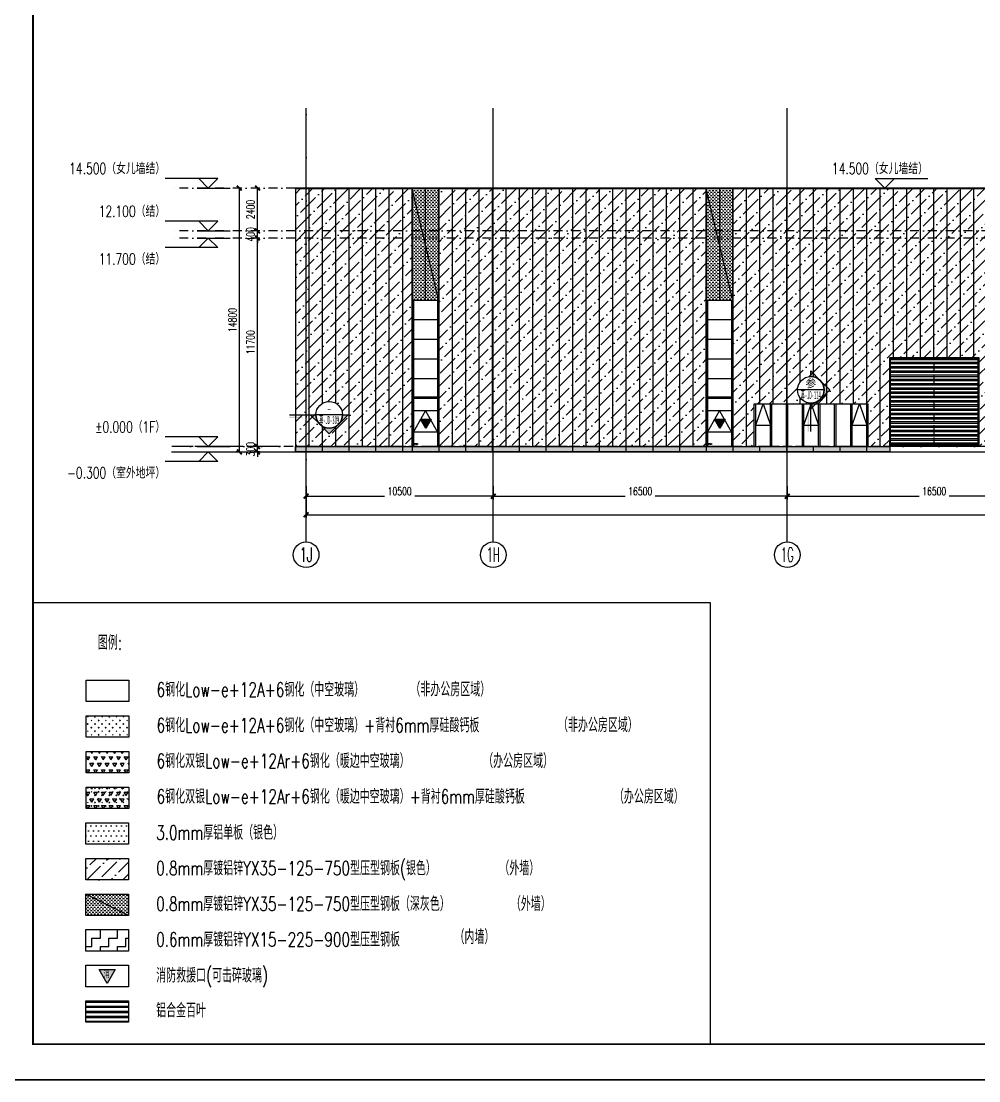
# Model space of a CAD drawing. Extents: x -2072575 to 87763, y 445513 to 805276.
# Drawn here: x -1900987 to -1847248, y 472207 to 531657 of the extents above; entities that cross this region are included whole.
import ezdxf
from ezdxf.enums import TextEntityAlignment as Align

# ---------------------------------------------------------------- set-up
doc = ezdxf.new("R2010")
doc.units = 0
doc.header["$LTSCALE"] = 1000
for name, pattern in [('__DASH', [0.35, 0.25, -0.1]), ('CENTER', [2, 1.25, -0.25, 0.25, -0.25]), ('DASHDOT', [1, 0.5, -0.25, 0, -0.25]), ('DOT', [0.25, 0, -0.25]), ('DOTE', [2.42, 2, -0.2, 0.02, -0.2])]:
    doc.linetypes.add(name, pattern=pattern)
doc.layers.get('Defpoints').update_dxf_attribs({"color": 210})
for name, color, linetype in [('!ZN1-填充-8', 8, 'Continuous'), ('!ZN1-文字-7', 7, 'Continuous'), ('!ZN1-标注-173', 173, 'Continuous'), ('!ZN3-玻璃幕墙-4', 4, 'Continuous'), ('!ZN4-辅助材料-1', 1, 'Continuous'), ('!ZN7-索引-3', 3, 'Continuous'), ('0-cxFrame', 155, 'Continuous'), ('3符号', 3, 'Continuous'), ('3铝板幕墙', 3, 'Continuous'), ('4玻璃幕墙', 4, 'Continuous'), ('A-AXIS-DOTE', 14, 'DOTE'), ('A-AXIS-DP', 126, 'Continuous'), ('A-HATCH-2', 251, 'Continuous'), ('A-LIN-V', 9, 'Continuous'), ('A-SFCE', 30, 'Continuous'), ('A-门窗表显示尺寸', 160, 'Continuous'), ('AS-WALL', 40, 'Continuous'), ('DIM', 173, 'Continuous'), ('DOT', 8, 'DOT'), ('DOTE', 1, 'CENTER'), ('IE-填充-JYZS', 7, 'Continuous'), ('压型钢板', 23, 'Continuous')]:
    doc.layers.add(name, color=color, linetype=linetype)
doc.layers.add('0-cxText', color=131, linetype='Continuous', lineweight=25)
doc.layers.add('A-WALL-HATCH', color=8, linetype='Continuous', lineweight=13)
doc.styles.add('_TCH_AXIS', font='COMPLEX', dxfattribs={"bigfont": 'GBCBIG'})
doc.styles.add('A-STANDARD', font='SIMPLEX', dxfattribs={"bigfont": 'GBCBIG'})
doc.styles.add('cx_tuming', font='simhei.ttf')
doc.styles.add('cx_tuqian1', font='')
doc.styles.add('DHTEXT-1', font='romans.shx', dxfattribs={"width": 0.7, "bigfont": 'chinese.shx'})
doc.styles.add('ZNTextStyle', font='ROMANS.shx', dxfattribs={"width": 0.7, "bigfont": 'CHINESE.shx'})
doc.styles.add('中南符号', font='simhei.ttf')
doc.styles.add('卓越符号', font='ROMANS.shx', dxfattribs={"width": 0.7, "bigfont": 'CHINESE.shx'})
doc.styles.add('样式 1', font='romans.shx', dxfattribs={"width": 0.7, "bigfont": 'chinese.shx'})
doc.styles.add('黑体', font='simhei.ttf', dxfattribs={"height": 12})
doc.styles.get('cx_tuqian1').set_extended_font_data('SimSun')
doc.dimstyles.new('ZN180', dxfattribs={"dimscale": 180, "dimtxt": 2.5, "dimasz": 1.5, "dimexe": 1, "dimexo": 2, "dimgap": 0.9, "dimtad": 1, "dimdec": 0, "dimdsep": 46, "dimtxsty": 'DHTEXT-1', "dimblk": 'ARCHTICK', "dimcen": 2.5, "dimclrd": 173, "dimclre": 173, "dimclrt": 7, "dimazin": 2, "dimtfac": 1, "dimtdec": 0, "dimtix": 1, "dimtmove": 2, "dimatfit": 3, "dimfxl": 0, "dimarcsym": 0})
pattern_1 = [(45, (-9976.13, 4578.2), (252.5697, 926.08891), [1190.625, -238.125, 0, -238.125])]
pattern_2 = [(0, (-9976.13, 4578.19), (95.25, 95.25), [95.25, -95.25])]

# ---------------------------------------------------------------- blocks, each defined once
blk = doc.blocks.new('*U88')
at = {"layer": '!ZN3-玻璃幕墙-4', "color": 7, "ltscale": 10}
blk.add_lwpolyline([(0, 0), (670, 1200), (1340, 0)], dxfattribs=at)
blk = doc.blocks.new('消防救援口标识')
blk.add_wipeout([(0, 0), (-150, 260), (150, 260)]).dxf.layer = '!ZN1-标注-173'
at = {"layer": '!ZN1-填充-8'}
h = blk.add_hatch(color=252, dxfattribs=at)
h.dxf.hatch_style = 1
h.paths.add_polyline_path([(0, 0), (-150, 260), (150, 260)])
at = {"layer": '!ZN1-标注-173'}
blk.add_lwpolyline([(0, 0), (-150, 260), (150, 260)], close=True, dxfattribs=at)
at = {"layer": '!ZN1-文字-7', "ltscale": 1.5, "style": '样式 1', "width": 0.7}
blk.add_text('消', height=120, dxfattribs=at).set_placement((-62, 164), align=Align.MIDDLE_LEFT)
blk = doc.blocks.new('er446')
at = {"layer": '4玻璃幕墙', "ltscale": 1.5}
for p, q in [((-1821070, 519237), (-1822410, 519237)), ((-1821070, 518037), (-1822410, 518037))]:
    blk.add_line(p, q, dxfattribs=at)
at = {"layer": '!ZN3-玻璃幕墙-4', "ltscale": 500}
blk.add_blockref('*U88', (-1822410, 518037), dxfattribs=at)
at = {"layer": 'A-门窗表显示尺寸', "color": 3, "style": 'A-STANDARD', "width": 0.705882}
blk.add_text('C1584', height=59.5, dxfattribs=at).set_placement((-1822380, 517350))
at = {"layer": '!ZN4-辅助材料-1', "xscale": 2, "yscale": 2, "zscale": 2}
blk.add_blockref('消防救援口标识', (-1821724, 518256), dxfattribs=at)
blk = doc.blocks.new('JLM5050')
at = {"layer": 'A-HATCH-2'}
h = blk.add_hatch(dxfattribs=at)
h.set_pattern_fill('ANSI32', color=256, scale=50, angle=45)
h.set_pattern_definition([(180, (0, 0), (-1e-14, -238.125), []), (180, (-79.38, 79.38), (-1e-14, -238.125), [])])
h.paths.add_polyline_path([(-1643430, 522187), (-1638530, 522187), (-1638530, 517287), (-1643430, 517287)])
at = {"layer": 'A-AXIS-DOTE', "linetype": '__DASH', "ltscale": 2}
blk.add_line((-1640980, 517237), (-1640980, 522237), dxfattribs=at)
at = {"layer": 'A-LIN-V'}
blk.add_lwpolyline([(-1643480, 522237), (-1638480, 522237), (-1638480, 517237), (-1643480, 517237)], close=True, dxfattribs=at)
at = {"layer": 'A-门窗表显示尺寸'}
blk.add_lwpolyline([(-1643430, 522187), (-1638530, 522187), (-1638530, 517287), (-1643430, 517287)], close=True, dxfattribs=at)
at = {"layer": 'A-门窗表显示尺寸', "color": 3, "style": 'A-STANDARD', "width": 0.705882}
blk.add_text('JLM5050', height=59.5, dxfattribs=at).set_placement((-1643230, 517317))
blk = doc.blocks.new('_ArchTick')
at = {"color": 0, "linetype": 'ByBlock', "const_width": 0.4}
blk.add_lwpolyline([(-0.5, -0.5), (0.5, 0.5)], dxfattribs=at)
blk = doc.blocks.new('*D912')
at = {"layer": 'Defpoints', "color": 0, "ltscale": 1800, "transparency": 16777216}
for p in [(-3746, 14500), (-3435, 14500), (-3435, -300)]:
    blk.add_point(p, dxfattribs=at)
at = {"layer": 'DIM', "color": 173, "linetype": 'ByBlock', "lineweight": -2, "ltscale": 1800, "transparency": 16777216}
for p, q in [((-3795, 14500), (-3926, 14500)), ((-3746, -300), (-3746, 14500)), ((-3795, -300), (-3926, -300))]:
    blk.add_line(p, q, dxfattribs=at)
at = {"layer": 'DIM', "color": 173, "lineweight": -2, "ltscale": 1800, "transparency": 16777216, "xscale": 270, "yscale": 270, "zscale": 270}
for p, rotation in [((-3746, 14500), 90), ((-3746, -300), 270)]:
    blk.add_blockref('_ArchTick', p, dxfattribs=dict(at, rotation=rotation))
at = {"layer": 'DIM', "color": 7, "ltscale": 1800, "transparency": 16777216, "insert": (-4133, 7100), "char_height": 450, "attachment_point": 5, "rotation": 90, "style": 'DHTEXT-1'}
blk.add_mtext('14800', dxfattribs=at)
blk = doc.blocks.new('*D913')
at = {"layer": 'Defpoints', "color": 0, "ltscale": 1800, "transparency": 16777216}
for p in [(-2729, 0), (-2235, 0), (-2235, -300)]:
    blk.add_point(p, dxfattribs=at)
at = {"layer": 'DIM', "color": 173, "linetype": 'ByBlock', "lineweight": -2, "ltscale": 1800, "transparency": 16777216}
for p, q in [((-2595, 0), (-2909, 0)), ((-2729, 0), (-2729, 270)), ((-2729, -300), (-2729, 0)), ((-2595, -300), (-2909, -300)), ((-2729, -300), (-2729, -570))]:
    blk.add_line(p, q, dxfattribs=at)
at = {"layer": 'DIM', "color": 173, "lineweight": -2, "ltscale": 1800, "transparency": 16777216, "xscale": 270, "yscale": 270, "zscale": 270}
for p, rotation in [((-2729, 0), 270), ((-2729, -300), 90)]:
    blk.add_blockref('_ArchTick', p, dxfattribs=dict(at, rotation=rotation))
at = {"layer": 'DIM', "color": 7, "ltscale": 1800, "transparency": 16777216, "insert": (-3116, -150), "char_height": 450, "attachment_point": 5, "rotation": 90, "style": 'DHTEXT-1'}
blk.add_mtext('300', dxfattribs=at)
blk = doc.blocks.new('*D914')
at = {"layer": 'Defpoints', "color": 0, "ltscale": 1800, "transparency": 16777216}
for p in [(-2729, 11700), (-2235, 11700), (-2235, 0)]:
    blk.add_point(p, dxfattribs=at)
at = {"layer": 'DIM', "color": 173, "linetype": 'ByBlock', "lineweight": -2, "ltscale": 1800, "transparency": 16777216}
for p, q in [((-2595, 11700), (-2909, 11700)), ((-2729, 0), (-2729, 11700)), ((-2595, 0), (-2909, 0))]:
    blk.add_line(p, q, dxfattribs=at)
at = {"layer": 'DIM', "color": 173, "lineweight": -2, "ltscale": 1800, "transparency": 16777216, "xscale": 270, "yscale": 270, "zscale": 270}
for p, rotation in [((-2729, 11700), 90), ((-2729, 0), 270)]:
    blk.add_blockref('_ArchTick', p, dxfattribs=dict(at, rotation=rotation))
at = {"layer": 'DIM', "color": 7, "ltscale": 1800, "transparency": 16777216, "insert": (-3116, 5850), "char_height": 450, "attachment_point": 5, "rotation": 90, "style": 'DHTEXT-1'}
blk.add_mtext('11700', dxfattribs=at)
blk = doc.blocks.new('*D915')
at = {"layer": 'Defpoints', "color": 0, "ltscale": 1800, "transparency": 16777216}
for p in [(-2729, 12100), (-2235, 12100), (-2235, 11700)]:
    blk.add_point(p, dxfattribs=at)
at = {"layer": 'DIM', "color": 173, "linetype": 'ByBlock', "lineweight": -2, "ltscale": 1800, "transparency": 16777216}
for p, q in [((-2595, 12100), (-2909, 12100)), ((-2729, 12100), (-2729, 12370)), ((-2729, 11700), (-2729, 12100)), ((-2595, 11700), (-2909, 11700)), ((-2729, 11700), (-2729, 11430))]:
    blk.add_line(p, q, dxfattribs=at)
at = {"layer": 'DIM', "color": 173, "lineweight": -2, "ltscale": 1800, "transparency": 16777216, "xscale": 270, "yscale": 270, "zscale": 270}
for p, rotation in [((-2729, 12100), 270), ((-2729, 11700), 90)]:
    blk.add_blockref('_ArchTick', p, dxfattribs=dict(at, rotation=rotation))
at = {"layer": 'DIM', "color": 7, "ltscale": 1800, "transparency": 16777216, "insert": (-3116, 11900), "char_height": 450, "attachment_point": 5, "rotation": 90, "style": 'DHTEXT-1'}
blk.add_mtext('400', dxfattribs=at)
blk = doc.blocks.new('*D916')
at = {"layer": 'Defpoints', "color": 0, "ltscale": 1800, "transparency": 16777216}
for p in [(-2729, 14500), (-2235, 14500), (-2235, 12100)]:
    blk.add_point(p, dxfattribs=at)
at = {"layer": 'DIM', "color": 173, "linetype": 'ByBlock', "lineweight": -2, "ltscale": 1800, "transparency": 16777216}
for p, q in [((-2595, 14500), (-2909, 14500)), ((-2729, 12100), (-2729, 14500)), ((-2595, 12100), (-2909, 12100))]:
    blk.add_line(p, q, dxfattribs=at)
at = {"layer": 'DIM', "color": 173, "lineweight": -2, "ltscale": 1800, "transparency": 16777216, "xscale": 270, "yscale": 270, "zscale": 270}
for p, rotation in [((-2729, 14500), 90), ((-2729, 12100), 270)]:
    blk.add_blockref('_ArchTick', p, dxfattribs=dict(at, rotation=rotation))
at = {"layer": 'DIM', "color": 7, "ltscale": 1800, "transparency": 16777216, "insert": (-3116, 13300), "char_height": 450, "attachment_point": 5, "rotation": 90, "style": 'DHTEXT-1'}
blk.add_mtext('2400', dxfattribs=at)
blk = doc.blocks.new('*D917')
at = {"layer": 'Defpoints', "color": 0, "ltscale": 1800, "transparency": 16777216}
for p in [(0, -1855), (125100, -1855), (125100, -3824)]:
    blk.add_point(p, dxfattribs=at)
at = {"layer": 'DIM', "color": 173, "linetype": 'ByBlock', "lineweight": -2, "ltscale": 1800, "transparency": 16777216}
for p, q in [((0, -2215), (0, -4004)), ((125100, -2215), (125100, -4004)), ((0, -3824), (61655, -3824)), ((125100, -3824), (63644, -3824))]:
    blk.add_line(p, q, dxfattribs=at)
at = {"layer": 'DIM', "color": 173, "lineweight": -2, "ltscale": 1800, "transparency": 16777216, "xscale": 270, "yscale": 270, "zscale": 270, "rotation": 180}
blk.add_blockref('_ArchTick', (0, -3824), dxfattribs=at)
at = {"layer": 'DIM', "color": 173, "lineweight": -2, "ltscale": 1800, "transparency": 16777216, "xscale": 270, "yscale": 270, "zscale": 270}
blk.add_blockref('_ArchTick', (125100, -3824), dxfattribs=at)
at = {"layer": 'DIM', "color": 7, "ltscale": 1800, "transparency": 16777216, "insert": (62650, -3549), "char_height": 450, "attachment_point": 5, "style": 'DHTEXT-1'}
blk.add_mtext('125100', dxfattribs=at)
blk = doc.blocks.new('*D918')
at = {"layer": 'Defpoints', "color": 0, "ltscale": 1800, "transparency": 16777216}
for p in [(0, -1855), (10500, -1855), (10500, -2784)]:
    blk.add_point(p, dxfattribs=at)
at = {"layer": 'DIM', "color": 173, "linetype": 'ByBlock', "lineweight": -2, "ltscale": 1800, "transparency": 16777216}
for p, q in [((0, -2215), (0, -2964)), ((10500, -2215), (10500, -2964)), ((0, -2784), (4406, -2784)), ((10500, -2784), (6095, -2784))]:
    blk.add_line(p, q, dxfattribs=at)
at = {"layer": 'DIM', "color": 173, "lineweight": -2, "ltscale": 1800, "transparency": 16777216, "xscale": 270, "yscale": 270, "zscale": 270, "rotation": 180}
blk.add_blockref('_ArchTick', (0, -2784), dxfattribs=at)
at = {"layer": 'DIM', "color": 173, "lineweight": -2, "ltscale": 1800, "transparency": 16777216, "xscale": 270, "yscale": 270, "zscale": 270}
blk.add_blockref('_ArchTick', (10500, -2784), dxfattribs=at)
at = {"layer": 'DIM', "color": 7, "ltscale": 1800, "transparency": 16777216, "insert": (5250, -2509), "char_height": 450, "attachment_point": 5, "style": 'DHTEXT-1'}
blk.add_mtext('10500', dxfattribs=at)
blk = doc.blocks.new('*D903')
at = {"layer": 'Defpoints', "color": 0, "ltscale": 1800, "transparency": 16777216}
for p in [(10500, -1855), (27000, -1855), (27000, -2784)]:
    blk.add_point(p, dxfattribs=at)
at = {"layer": 'DIM', "color": 173, "linetype": 'ByBlock', "lineweight": -2, "ltscale": 1800, "transparency": 16777216}
for p, q in [((10500, -2215), (10500, -2964)), ((27000, -2215), (27000, -2964)), ((10500, -2784), (17906, -2784)), ((27000, -2784), (19595, -2784))]:
    blk.add_line(p, q, dxfattribs=at)
at = {"layer": 'DIM', "color": 173, "lineweight": -2, "ltscale": 1800, "transparency": 16777216, "xscale": 270, "yscale": 270, "zscale": 270, "rotation": 180}
blk.add_blockref('_ArchTick', (10500, -2784), dxfattribs=at)
at = {"layer": 'DIM', "color": 173, "lineweight": -2, "ltscale": 1800, "transparency": 16777216, "xscale": 270, "yscale": 270, "zscale": 270}
blk.add_blockref('_ArchTick', (27000, -2784), dxfattribs=at)
at = {"layer": 'DIM', "color": 7, "ltscale": 1800, "transparency": 16777216, "insert": (18750, -2509), "char_height": 450, "attachment_point": 5, "style": 'DHTEXT-1'}
blk.add_mtext('16500', dxfattribs=at)
blk = doc.blocks.new('*D904')
at = {"layer": 'Defpoints', "color": 0, "ltscale": 1800, "transparency": 16777216}
for p in [(27000, -1855), (43500, -1855), (43500, -2784)]:
    blk.add_point(p, dxfattribs=at)
at = {"layer": 'DIM', "color": 173, "linetype": 'ByBlock', "lineweight": -2, "ltscale": 1800, "transparency": 16777216}
for p, q in [((27000, -2215), (27000, -2964)), ((43500, -2215), (43500, -2964)), ((27000, -2784), (34406, -2784)), ((43500, -2784), (36095, -2784))]:
    blk.add_line(p, q, dxfattribs=at)
at = {"layer": 'DIM', "color": 173, "lineweight": -2, "ltscale": 1800, "transparency": 16777216, "xscale": 270, "yscale": 270, "zscale": 270, "rotation": 180}
blk.add_blockref('_ArchTick', (27000, -2784), dxfattribs=at)
at = {"layer": 'DIM', "color": 173, "lineweight": -2, "ltscale": 1800, "transparency": 16777216, "xscale": 270, "yscale": 270, "zscale": 270}
blk.add_blockref('_ArchTick', (43500, -2784), dxfattribs=at)
at = {"layer": 'DIM', "color": 7, "ltscale": 1800, "transparency": 16777216, "insert": (35250, -2509), "char_height": 450, "attachment_point": 5, "style": 'DHTEXT-1'}
blk.add_mtext('16500', dxfattribs=at)
blk = doc.blocks.new('卓越-轴号')
blk.add_circle((0, 0), 4)
at = {"color": 0, "style": '_TCH_AXIS', "width": 1.041667, "flags": 8}
blk.add_attdef('A', text='', height=4.48, dxfattribs=at).set_placement((-2, -2.24), (2, -2.24), align=Align.FIT)
blk = doc.blocks.new('*U137')
at = {"ltscale": 10}
blk.add_line((3.48, 0), (-6.85, 0), dxfattribs=at)
blk.add_lwpolyline([(3, 3), (0, 0), (-3, 3), (13.45, 3)])
at = {"color": 0, "style": '卓越符号', "width": 0.7, "flags": 8}
blk.add_attdef('±0.000', text='', height=3.5, dxfattribs=at).set_placement((13.45, 4.35), align=Align.RIGHT)
blk = doc.blocks.new('*U138')
at = {"ltscale": 10}
blk.add_line((3.48, 0), (-6.85, 0), dxfattribs=at)
blk.add_lwpolyline([(3, -3), (0, 0), (-3, -3), (13.45, -3)])
at = {"color": 0, "style": '卓越符号', "width": 0.7, "flags": 8}
blk.add_attdef('±0.000', text='', height=3.5, dxfattribs=at).set_placement((13.45, -7.85), align=Align.RIGHT)
blk = doc.blocks.new('*U96')
at = {"layer": '!ZN3-玻璃幕墙-4', "color": 7, "ltscale": 10}
blk.add_lwpolyline([(0, 0), (415, 1200), (830, 0)], dxfattribs=at)
blk = doc.blocks.new('*U97')
at = {"layer": '!ZN3-玻璃幕墙-4', "color": 7, "ltscale": 10}
blk.add_lwpolyline([(0, 0), (410, 1200), (820, 0)], dxfattribs=at)
blk = doc.blocks.new('*U98')
at = {"layer": '!ZN3-玻璃幕墙-4', "color": 7, "ltscale": 10}
blk.add_lwpolyline([(0, 0), (415, 1200), (830, 0)], dxfattribs=at)
blk = doc.blocks.new('20250827144832')
at = {"layer": '!ZN1-填充-8', "ltscale": 0.5}
h = blk.add_hatch(dxfattribs=at)
h.set_pattern_fill('石膏板', color=8, scale=80)
h.set_pattern_definition([(45, (2155735.37, -475199.8), (-200.000005, 200.000005), [64, -218.84272]), (135, (2156180.63, -475199.8), (-200.000005, -200.000005), [64, -218.84272])])
h.paths.add_polyline_path([(2969, 14430), (5369, 14430), (5369, 13230), (2969, 13230)])
at = {"layer": '!ZN1-填充-8'}
h = blk.add_hatch(dxfattribs=at)
h.set_pattern_fill('TRIANG', color=256, scale=150)
h.set_pattern_definition([(60, (-176092.73, -89236.06), (-214.3124, 371.2001), [214.3125, -214.3125]), (120, (-176092.73, -89236.06), (-428.6249, 4e-05), [214.3125, -214.3125]), (0, (-176199.9, -89050.46), (214.3125, 371.20005), [214.3125, -214.3125])])
h.paths.add_polyline_path([(2969, 12430), (5369, 12430), (5369, 11230), (2969, 11230)])
h = blk.add_hatch(dxfattribs=at)
h.set_pattern_fill('TRIANG', color=256, scale=150)
h.set_pattern_definition([(60, (-176092.73, -91235.8), (-214.3124, 371.2001), [214.3125, -214.3125]), (120, (-176092.73, -91235.8), (-428.6249, 4e-05), [214.3125, -214.3125]), (0, (-176199.9, -91050.2), (214.3125, 371.20005), [214.3125, -214.3125])])
h.paths.add_polyline_path([(2969, 10431), (5369, 10431), (5369, 9231), (2969, 9231)])
at = {"layer": '!ZN1-填充-8', "ltscale": 0.5}
h = blk.add_hatch(dxfattribs=at)
h.set_pattern_fill('石膏板', color=8, scale=80)
h.set_pattern_definition([(45, (2155735.37, -479199.3), (-200.000005, 200.000005), [64, -218.84272]), (135, (2156180.63, -479199.3), (-200.000005, -200.000005), [64, -218.84272])])
h.paths.add_polyline_path([(2969, 10431), (5369, 10431), (5369, 9231), (2969, 9231)])
at = {"layer": '!ZN1-填充-8'}
h = blk.add_hatch(dxfattribs=at)
h.set_pattern_fill('DOTS', color=141, scale=4571.428569, style=0)
h.set_pattern_definition([(0, (-678643.22, -125199.34), (142.85714, 285.71429), [0, -285.71429])])
h.paths.add_polyline_path([(2944, 8431), (5344, 8431), (5344, 7231), (2944, 7231)])
h = blk.add_hatch(dxfattribs=at)
h.set_pattern_fill('ANSI36', color=256, scale=300, style=0)
h.set_pattern_definition([(45, (-176117.03, -79237.33), (252.5697, 926.0889), [1190.625, -238.125, 0, -238.125])])
h.paths.add_polyline_path([(2944, 6431), (5344, 6431), (5344, 5231), (2944, 5231)])
h = blk.add_hatch(dxfattribs=at)
h.set_pattern_fill('ZIGZAG', color=256, scale=300, style=0)
h.set_pattern_definition([(0, (-173470.1, -101288.86), (476.25, 476.25), [476.25, -476.25]), (90, (-172993.84, -101288.86), (-476.25, 476.25), [476.25, -476.25])])
h.paths.add_polyline_path([(2944, 2431), (5344, 2431), (5344, 1231), (2944, 1231)])
at = {"layer": '!ZN1-填充-8', "ltscale": 3000}
h = blk.add_hatch(dxfattribs=at)
h.set_pattern_fill('PLAST', color=141, scale=90)
h.set_pattern_definition([(0, (-197730.4, -1729.2), (0, 285.75), []), (0, (-197730.4, -1693.48), (0, 285.75), []), (0, (-197730.4, -1657.76), (0, 285.75), [])])
h.paths.add_polyline_path([(2944, -1568), (5344, -1568), (5344, -2768), (2944, -2768)])
at = {"layer": 'IE-填充-JYZS', "ltscale": 10}
h = blk.add_hatch(dxfattribs=at)
h.set_pattern_fill('DASH', color=253, scale=100)
h.set_pattern_definition([(0, (2944.36, 3231.23), (95.25, 95.25), [95.25, -95.25])])
h.paths.add_polyline_path([(2944, 4431), (5344, 4431), (5344, 3231), (2944, 3231)])
at = {"ltscale": 1000}
blk.add_lwpolyline([(0, 20777), (37993, 20777), (37980, -3999), (-12, -3999)], close=True, dxfattribs=at)
at = {"ltscale": 1.5}
for points in [[(2969, 16430), (5369, 16430), (5369, 15230), (2969, 15230)], [(2969, 14430), (5369, 14430), (5369, 13230), (2969, 13230)], [(2969, 12430), (5369, 12430), (5369, 11230), (2969, 11230)], [(2969, 10431), (5369, 10431), (5369, 9231), (2969, 9231)], [(2944, 8431), (5344, 8431), (5344, 7231), (2944, 7231)], [(2944, 6431), (5344, 6431), (5344, 5231), (2944, 5231)], [(2944, 4431), (5344, 4431), (5344, 3231), (2944, 3231)], [(2944, 2431), (5344, 2431), (5344, 1231), (2944, 1231)], [(2944, 431), (5344, 431), (5344, -769), (2944, -769)], [(2944, -1568), (5344, -1568), (5344, -2768), (2944, -2768)]]:
    blk.add_lwpolyline(points, close=True, dxfattribs=at)
at = {"layer": 'A-SFCE'}
blk.add_line((5344, 3231), (2944, 4431), dxfattribs=at)
at = {"layer": '!ZN1-文字-7', "ltscale": 1.5, "style": '样式 1', "width": 0.7}
blk.add_text('图例:', height=800, dxfattribs=at).set_placement((4991, 17898), align=Align.BOTTOM_RIGHT)
at = {"layer": '!ZN1-文字-7', "ltscale": 1.5, "style": 'ZNTextStyle', "width": 0.7}
for s, p in [('6钢化Low-e+12A+6钢化（中空玻璃）', (6924, 15899)), ('6钢化Low-e+12A+6钢化（中空玻璃）+背衬6mm厚硅酸钙板', (6924, 13900)), ('6钢化双银Low-e+12Ar+6钢化（暖边中空玻璃）', (6924, 11900)), ('6钢化双银Low-e+12Ar+6钢化（暖边中空玻璃）+背衬6mm厚硅酸钙板', (6924, 9900)), ('3.0mm厚铝单板（银色）', (6900, 7879)), ('0.8mm厚镀铝锌YX35-125-750型压型钢板(银色） ', (6900, 5879)), ('0.8mm厚镀铝锌YX35-125-750型压型钢板（深灰色） ', (6900, 3879)), ('0.6mm厚镀铝锌YX15-225-900型压型钢板', (6900, 1879)), ('消防救援口(可击碎玻璃)', (6900, -135)), ('铝合金百叶', (6900, -2099))]:
    blk.add_text(s, height=800, dxfattribs=at).set_placement(p, align=Align.MIDDLE_LEFT)
at = {"layer": '!ZN1-文字-7', "color": 1, "ltscale": 1.5, "style": 'ZNTextStyle', "width": 0.7}
for s, p in [('（非办公房区域）', (21167, 15915)), ('（非办公房区域）', (29450, 13915)), ('（办公房区域）', (25252, 11900)), ('（办公房区域）', (32588, 9900)), ('（外墙）', (26159, 5879)), ('（外墙）', (26804, 3879)), ('（内墙）', (23642, 2019))]:
    blk.add_text(s, height=800, dxfattribs=at).set_placement(p, align=Align.MIDDLE_LEFT)
at = {"layer": '!ZN4-辅助材料-1', "xscale": 3, "yscale": 3, "zscale": 3}
blk.add_blockref('消防救援口标识', (4144, -588), dxfattribs=at)
blk = doc.blocks.new('TK22.A1 L(Dragon)')
at = {"layer": '0-cxFrame', "color": 7, "const_width": 0.5}
blk.add_lwpolyline([(0, 0), (-841, 0), (-841, 594), (0, 594)], close=True, dxfattribs=at)
at = {"layer": '0-cxFrame', "const_width": 0.5}
blk.add_lwpolyline([(-80, 10), (-821, 10), (-821, 584), (-80, 584)], close=True, dxfattribs=at)
at = {"style": '黑体', "flags": 4}
blk.add_attdef('图幅', text='', height=3.3, dxfattribs=at).set_placement((-40, 3), align=Align.RIGHT)
at = {"layer": '0-cxText', "flags": 4}
for tag, height, style, p in [('建设单位', 3.5, 'cx_tuming', (-45, 240)), ('项目名称', 3.5, 'cx_tuming', (-45, 210)), ('子项名称', 3.5, 'cx_tuming', (-45, 180)), ('工程编号', 3.3, 'cx_tuqian1', (-35, 165)), ('图名1', 3.5, 'cx_tuming', (-45, 87)), ('图名2', 3.5, 'cx_tuming', (-45, 79)), ('图名3', 3.5, 'cx_tuming', (-45, 71)), ('出图日期', 3.3, 'cx_tuqian1', (-39, 60)), ('专业', 3.3, 'cx_tuqian1', (-55, 52)), ('图号', 3.3, 'cx_tuqian1', (-55, 44)), ('版次', 3.3, 'cx_tuqian1', (-20, 44))]:
    blk.add_attdef(tag, text='', height=height, dxfattribs=dict(at, style=style)).set_placement(p, align=Align.MIDDLE)
at = {"layer": 'Defpoints', "color": 6, "flags": 4}
for tag, height, style, p in [('tufu', 3.3, '黑体', (-12, 12)), ('dwfname', 4, 'cx_tuqian1', (-80, 3))]:
    blk.add_attdef(tag, text='', height=height, dxfattribs=dict(at, style=style)).set_placement(p, align=Align.RIGHT)
blk = doc.blocks.new('*U153')
blk.add_trace([(0, 1.25), (0, 0.75), (7.38, 1.25), (7.38, 0.75)])
blk = doc.blocks.new('*U152')
at = {"linetype": 'Continuous'}
blk.add_wipeout([(0.09, -5), (0.46, -4.98), (0.83, -4.94), (1.19, -4.86), (1.55, -4.76), (1.89, -4.63), (2.23, -4.48), (2.55, -4.3), (2.87, -4.1), (3.16, -3.88), (3.44, -3.64), (3.7, -3.37), (3.94, -3.09), (4.15, -2.79), (4.35, -2.48), (4.52, -2.15), (4.67, -1.81), (4.79, -1.46), (4.88, -1.1), (4.95, -0.74), (4.99, -0.37), (5, 0), (4.99, 0.37), (4.95, 0.74), (4.88, 1.1), (4.79, 1.46), (4.67, 1.81), (4.52, 2.15), (4.35, 2.48), (4.15, 2.79), (3.94, 3.09), (3.7, 3.37), (3.44, 3.64), (3.16, 3.88), (2.87, 4.1), (2.55, 4.3), (2.23, 4.48), (1.89, 4.63), (1.55, 4.76), (1.19, 4.86), (0.83, 4.94), (0.46, 4.98), (0.09, 5), (-0.28, 5), (-0.65, 4.96), (-1.01, 4.9), (-1.37, 4.81), (-1.72, 4.7), (-2.07, 4.56), (-2.4, 4.42), (-2.72, 4.21), (-3.02, 3.99), (-3.31, 3.76), (-3.57, 3.51), (-3.82, 3.23), (-4.05, 2.94), (-4.26, 2.64), (-4.44, 2.31), (-4.6, 1.98), (-4.73, 1.63), (-4.84, 1.28), (-4.92, 0.92), (-4.98, 0.55), (-5, 0.18), (-5, -0.18), (-4.98, -0.55), (-4.92, -0.92), (-4.84, -1.28), (-4.73, -1.63), (-4.6, -1.98), (-4.44, -2.31), (-4.26, -2.64), (-4.05, -2.94), (-3.82, -3.23), (-3.57, -3.51), (-3.31, -3.76), (-3.02, -3.99), (-2.72, -4.21), (-2.4, -4.4), (-2.07, -4.56), (-1.72, -4.7), (-1.37, -4.81), (-1.01, -4.9), (-0.65, -4.96), (-0.28, -5)], dxfattribs=at)
h = blk.add_hatch(color=256)
h.paths.add_polyline_path([(-3.54, -3.54), (-7.07, 0), (-5, 0, 0.198912)])
h.paths.add_polyline_path([(3.54, -3.54), (0, -7.07), (-3.54, -3.54, 0.414214)])
h.paths.add_polyline_path([(5, 0), (7.07, 0), (3.54, -3.54, 0.198912)])
for points in [[(-7.07, 0), (-5, 0, 0.198912), (-3.54, -3.54), (-7.07, 0)], [(5, 0), (7.07, 0), (3.54, -3.54, 0.198912), (5, 0)], [(-3.54, -3.54, 0.414214), (3.54, -3.54), (0, -7.07), (-3.54, -3.54, 0.414214)]]:
    blk.add_lwpolyline(points, format="xyb", close=True)
at = {"ltscale": 10}
blk.add_circle((0, 0), 5, dxfattribs=at)
blk = doc.blocks.new('Zsymbol-CutIndexes_3')
at = {"linetype": 'Continuous'}
blk.add_line((5.01, 0), (-5.01, 0), dxfattribs=at)
at = {"color": 0, "style": '中南符号'}
blk.add_attdef('视图', text='', height=3, dxfattribs=at).set_placement((0, 0), align=Align.BOTTOM_CENTER)
at = {"color": 0, "style": '中南符号', "width": 0.692568}
blk.add_attdef('图号', text='', height=3, dxfattribs=at).set_placement((-3.74, -3.44), (3.73, -3.44), align=Align.FIT)
blk = doc.blocks.new('*U151')
blk.add_trace([(0, -1.25), (0, -0.75), (5, -1.25), (5, -0.75)])
blk = doc.blocks.new('20250924150415')
at = {"ltscale": 10}
blk.add_wipeout([(0, 0), (0, 120), (1500, 120), (1500, 0)], dxfattribs=at).dxf.layer = '3铝板幕墙'
at = {"layer": '!ZN1-填充-8'}
h = blk.add_hatch(dxfattribs=at)
h.set_pattern_fill('DOTS', color=141, scale=20, style=0)
h.set_pattern_definition([(0, (1780047.875, -510492.864), (15.875, 31.75), [0, -31.75])])
h.paths.add_polyline_path([(0, 120), (1500, 120), (1500, 0), (0, 0)])
blk = doc.blocks.new('20250821111708')
at = {"layer": 'A-AXIS-DOTE'}
blk.add_line((0, -5350), (0, 18985.3), dxfattribs=at)
at = {"layer": 'DOT', "linetype": 'DASHDOT'}
for p, q in [((111400.4, 14500), (-7557.7, 14500)), ((111400.4, 12100), (-7557.7, 12100)), ((111400.4, 11700), (-7557.7, 11700)), ((132268.5, 0), (-7557.7, 0))]:
    blk.add_line(p, q, dxfattribs=at)
at = {"layer": 'DOTE', "ltscale": 180}
for p, q in [((0, -5350), (0, 18985.3)), ((10500, -5350), (10500, 18985.3)), ((27000, -5350), (27000, 18985.3))]:
    blk.add_line(p, q, dxfattribs=at)
at = {"layer": '3符号', "color": 7}
ref = blk.add_blockref('*U137', (-5487.4, 14500), dxfattribs=dict(at, xscale=-180, yscale=180, zscale=180))
ref.add_attrib('±0.000', '14.500（女儿墙结）', dxfattribs={"layer": '0', "color": 0, "height": 630, "style": '卓越符号', "width": 0.7}).set_placement((-7908.4, 15283), align=Align.RIGHT)
ref = blk.add_blockref('*U137', (32474.1, 14500), dxfattribs=dict(at, xscale=180, yscale=180, zscale=180, rotation=359.9999999999989))
ref.add_attrib('±0.000', '14.500（女儿墙结）', dxfattribs={"layer": '0', "color": 0, "height": 630, "rotation": 360, "style": '卓越符号', "width": 0.7}).set_placement((34895.1, 15283), align=Align.RIGHT)
ref = blk.add_blockref('*U137', (-5487.4, 12100), dxfattribs=dict(at, xscale=-180, yscale=180, zscale=180))
ref.add_attrib('±0.000', '12.100（结）', dxfattribs={"layer": '0', "color": 0, "height": 630, "style": '卓越符号', "width": 0.7}).set_placement((-7908.4, 12883), align=Align.RIGHT)
ref = blk.add_blockref('*U138', (-5487.4, 11700), dxfattribs=dict(at, xscale=-180, yscale=180, zscale=180))
ref.add_attrib('±0.000', '11.700（结）', dxfattribs={"layer": '0', "color": 0, "height": 630, "style": '卓越符号', "width": 0.7}).set_placement((-7908.4, 10207.4), align=Align.RIGHT)
ref = blk.add_blockref('*U137', (-5487.4, 0), dxfattribs=dict(at, xscale=-180, yscale=180, zscale=180))
ref.add_attrib('±0.000', '±0.000（1F）', dxfattribs={"layer": '0', "color": 0, "height": 630, "style": '卓越符号', "width": 0.7}).set_placement((-7908.4, 783), align=Align.RIGHT)
ref = blk.add_blockref('*U138', (-5487.4, -300), dxfattribs=dict(at, xscale=-180, yscale=180, zscale=180))
ref.add_attrib('±0.000', '-0.300（室外地坪）', dxfattribs={"layer": '0', "color": 0, "height": 630, "style": '卓越符号', "width": 0.7}).set_placement((-7908.4, -1792.6), align=Align.RIGHT)
ref = blk.add_blockref('卓越-轴号', (1.1, -6070), dxfattribs=dict(at, xscale=180, yscale=180, zscale=180))
ref.add_attrib('A', '1J', dxfattribs={"layer": '0', "color": 0, "height": 806.4, "style": '_TCH_AXIS', "width": 0.721154}).set_placement((-358.9, -6473.2), (361.1, -6473.2), align=Align.FIT)
ref = blk.add_blockref('卓越-轴号', (10501.1, -6070), dxfattribs=dict(at, xscale=180, yscale=180, zscale=180))
ref.add_attrib('A', '1H', dxfattribs={"layer": '0', "color": 0, "height": 806.4, "style": '_TCH_AXIS', "width": 0.535714}).set_placement((10141.1, -6473.2), (10861.1, -6473.2), align=Align.FIT)
ref = blk.add_blockref('卓越-轴号', (27001.1, -6070), dxfattribs=dict(at, xscale=180, yscale=180, zscale=180))
ref.add_attrib('A', '1G', dxfattribs={"layer": '0', "color": 0, "height": 806.4, "style": '_TCH_AXIS', "width": 0.568182}).set_placement((26641.1, -6473.2), (27361.1, -6473.2), align=Align.FIT)
at = {"layer": 'DIM', "ltscale": 1800}
for p1, p2, distance, picture, middle in [((-3434.7, -300), (-3434.7, 14500), 311.3, '*D912', (-4133, 7100)), ((-2234.7, 12100), (-2234.7, 14500), 494.3, '*D916', (-3116, 13300)), ((-2234.7, 11700), (-2234.7, 12100), 494.3, '*D915', (-3116, 11900)), ((-2234.7, 0), (-2234.7, 11700), 494.3, '*D914', (-3116, 5850)), ((-2234.7, -300), (-2234.7, 0), 494.3, '*D913', (-3116, -150))]:
    dim = blk.add_aligned_dim(p1=p1, p2=p2, distance=distance, dimstyle='ZN180', dxfattribs=at)
    dim.commit()
    dim.dimension.update_dxf_attribs({"geometry": picture, "text_midpoint": middle})
for base, p1, p2, picture, middle in [((125100, -3824.1), (0, -1854.7), (125100, -1854.7), '*D917', (62650, -3549.1)), ((10500, -2784.1), (0, -1854.7), (10500, -1854.7), '*D918', (5250, -2509.1)), ((27000, -2784.1), (10500, -1854.7), (27000, -1854.7), '*D903', (18750, -2509.1)), ((43500, -2784.1), (27000, -1854.7), (43500, -1854.7), '*D904', (35250, -2509.1))]:
    dim = blk.add_linear_dim(base=base, p1=p1, p2=p2, angle=0, dimstyle='ZN180', dxfattribs=at)
    dim.commit()
    dim.dimension.update_dxf_attribs({"geometry": picture, "text_midpoint": middle, "dimtype": 129})

msp = doc.modelspace()

# ---------------------------------------------------------------- hatches: boundary and pattern name
at = {"layer": '!ZN1-填充-8'}
h = msp.add_hatch(dxfattribs=at)
h.set_pattern_fill('ANSI36', color=256, scale=300, style=0)
h.set_pattern_definition(pattern_1)
h.paths.add_polyline_path([(-1885597.9, 507792.9), (-1879797.9, 507792.9), (-1877547.9, 507792.9), (-1877547.9, 507792.9), (-1879047.9, 507792.9), (-1879047.9, 522242.9), (-1885597.9, 522242.9)])
h = msp.add_hatch(dxfattribs=at)
h.set_pattern_fill('ANSI36', color=256, scale=300, style=0)
h.set_pattern_definition(pattern_1)
h.paths.add_polyline_path([(-1877547.9, 507792.9), (-1861047.9, 507792.9), (-1862547.9, 507792.9), (-1862547.9, 522242.9), (-1877547.9, 522242.9)])
h = msp.add_hatch(dxfattribs=at)
h.set_pattern_fill('DOTS', color=141, scale=100, style=0)
h.paths.add_polyline_path([(-1885597.9, 507792.9), (-1852247.9, 507792.9), (-1852247.9, 507492.9), (-1885597.9, 507492.9)])
at = {"layer": 'IE-填充-JYZS', "ltscale": 10}
h = msp.add_hatch(dxfattribs=at)
h.set_pattern_fill('DOTS', color=141, scale=10)
h.set_pattern_definition([(0, (-1885597.875, 522242.864), (7.9375, 15.875), [0, -15.875])])
h.paths.add_polyline_path([(-1885597.9, 522292.9), (-1773847.9, 522292.9), (-1773847.9, 522242.9), (-1885597.9, 522242.9)])
h = msp.add_hatch(dxfattribs=at)
h.set_pattern_fill('DASH', color=253, scale=100)
h.set_pattern_definition(pattern_2)
h.paths.add_polyline_path([(-1879047.9, 515992.9), (-1877547.9, 515992.9), (-1877547.9, 522242.9), (-1879047.9, 522242.9)])
h = msp.add_hatch(dxfattribs=at)
h.set_pattern_fill('DASH', color=253, scale=100)
h.set_pattern_definition(pattern_2)
h.paths.add_polyline_path([(-1862547.9, 515992.9), (-1861047.9, 515992.9), (-1861047.9, 522242.9), (-1862547.9, 522242.9)])

# ---------------------------------------------------------------- linework, layer by layer
at = {"layer": '!ZN7-索引-3', "ltscale": 3}
for p, q in [((-1856673.3, 508627.8), (-1856673.3, 510971.7)), ((-1885937, 509573.1), (-1883701.9, 509573.1))]:
    msp.add_line(p, q, dxfattribs=at)
at = {"layer": '3铝板幕墙', "ltscale": 2000}
for p, q in [((-1884097.9, 522292.9), (-1884097.9, 522242.9)), ((-1882597.9, 522292.9), (-1882597.9, 522242.9)), ((-1881097.9, 522292.9), (-1881097.9, 522242.9)), ((-1879597.9, 522292.9), (-1879597.9, 522242.9)), ((-1879047.9, 522292.9), (-1879047.9, 522242.9)), ((-1877547.9, 522292.9), (-1877547.9, 522242.9)), ((-1876047.9, 522292.9), (-1876047.9, 522242.9)), ((-1874547.9, 522292.9), (-1874547.9, 522242.9)), ((-1873047.9, 522292.9), (-1873047.9, 522242.9)), ((-1871547.9, 522292.9), (-1871547.9, 522242.9)), ((-1870047.9, 522292.9), (-1870047.9, 522242.9)), ((-1868547.9, 522292.9), (-1868547.9, 522242.9)), ((-1867047.9, 522292.9), (-1867047.9, 522242.9)), ((-1865547.9, 522292.9), (-1865547.9, 522242.9)), ((-1864047.9, 522292.9), (-1864047.9, 522242.9)), ((-1862547.9, 522292.9), (-1862547.9, 522242.9)), ((-1861047.9, 522292.9), (-1861047.9, 522242.9)), ((-1859547.9, 522292.9), (-1859547.9, 522242.9)), ((-1858047.9, 522292.9), (-1858047.9, 522242.9)), ((-1856547.9, 522292.9), (-1856547.9, 522242.9)), ((-1855047.9, 522292.9), (-1855047.9, 522242.9)), ((-1853547.9, 522292.9), (-1853547.9, 522242.9)), ((-1852047.9, 522292.9), (-1852047.9, 522242.9)), ((-1850547.9, 522292.9), (-1850547.9, 522242.9)), ((-1849047.9, 522292.9), (-1849047.9, 522242.9)), ((-1847547.9, 522292.9), (-1847547.9, 522242.9)), ((-1884097.9, 507792.9), (-1884097.9, 507492.9)), ((-1882597.9, 507792.9), (-1882597.9, 507492.9)), ((-1881097.9, 507792.9), (-1881097.9, 507492.9)), ((-1879597.9, 507792.9), (-1879597.9, 507492.9)), ((-1876047.9, 507792.9), (-1876047.9, 507492.9)), ((-1874547.9, 507792.9), (-1874547.9, 507492.9)), ((-1873047.9, 507792.9), (-1873047.9, 507492.9)), ((-1871547.9, 507792.9), (-1871547.9, 507492.9)), ((-1870047.9, 507792.9), (-1870047.9, 507492.9)), ((-1868547.9, 507792.9), (-1868547.9, 507492.9)), ((-1867047.9, 507792.9), (-1867047.9, 507492.9)), ((-1865547.9, 507792.9), (-1865547.9, 507492.9)), ((-1864047.9, 507792.9), (-1864047.9, 507492.9)), ((-1859547.9, 507792.9), (-1859547.9, 507492.9)), ((-1858047.9, 507792.9), (-1858047.9, 507492.9)), ((-1856547.9, 507792.9), (-1856547.9, 507492.9)), ((-1855047.9, 507792.9), (-1855047.9, 507492.9)), ((-1853547.9, 507792.9), (-1853547.9, 507492.9))]:
    msp.add_line(p, q, dxfattribs=at)
msp.add_lwpolyline([(-1885597.9, 522292.9), (-1773847.9, 522292.9), (-1773847.9, 522242.9), (-1885597.9, 522242.9)], close=True, dxfattribs=at)
at = {"layer": '4玻璃幕墙', "ltscale": 1.5}
for p, q in [((-1877547.9, 515992.9), (-1879047.9, 515992.9)), ((-1861047.8, 515992.9), (-1862547.9, 515992.9)), ((-1877627.9, 514892.9), (-1878967.9, 514892.9)), ((-1861127.9, 514892.9), (-1862467.9, 514892.9)), ((-1877627.9, 513792.9), (-1878967.9, 513792.9)), ((-1861127.9, 513792.9), (-1862467.9, 513792.9)), ((-1877627.9, 512692.9), (-1878967.9, 512692.9)), ((-1861127.9, 512692.9), (-1862467.9, 512692.9)), ((-1877627.9, 511592.9), (-1878967.9, 511592.9)), ((-1861127.9, 511592.9), (-1862467.9, 511592.9)), ((-1877627.9, 510492.9), (-1878967.9, 510492.9)), ((-1861127.9, 510492.9), (-1862467.9, 510492.9)), ((-1859847.9, 507792.9), (-1859847.9, 510192.9)), ((-1859847.9, 510192.9), (-1853447.9, 510192.9)), ((-1859767.9, 507792.9), (-1859767.9, 510192.9)), ((-1858937.9, 507792.9), (-1858937.9, 510192.9)), ((-1858857.9, 507792.9), (-1858857.9, 510192.9)), ((-1858037.9, 507792.9), (-1858037.9, 510192.9)), ((-1857957.9, 507792.9), (-1857957.9, 510192.9)), ((-1857137.9, 507792.9), (-1857137.9, 510192.9)), ((-1857057.9, 507792.9), (-1857057.9, 510192.9)), ((-1856237.9, 507792.9), (-1856237.9, 510192.9)), ((-1856157.9, 507792.9), (-1856157.9, 510192.9)), ((-1855337.9, 507792.9), (-1855337.9, 510192.9)), ((-1855257.9, 507792.9), (-1855257.9, 510192.9)), ((-1854437.9, 507792.9), (-1854437.9, 510192.9)), ((-1854357.9, 507792.9), (-1854357.9, 510192.9)), ((-1853527.9, 507792.9), (-1853527.9, 510192.9)), ((-1853447.9, 507792.9), (-1853447.9, 510192.9)), ((-1859767.9, 508992.9), (-1858937.9, 508992.9)), ((-1857057.9, 508992.9), (-1856237.9, 508992.9)), ((-1854357.9, 508992.9), (-1853527.9, 508992.9)), ((-1859847.9, 507792.9), (-1853447.9, 507792.9))]:
    msp.add_line(p, q, dxfattribs=at)
at = {"layer": 'A-AXIS-DOTE'}
msp.add_line((-1884997.9, 502442.9), (-1884997.9, 526778.2), dxfattribs=at)
at = {"layer": 'A-AXIS-DOTE', "linetype": '__DASH', "ltscale": 2}
msp.add_line((-1752729.4, 507792.9), (-1892555.5, 507792.9), dxfattribs=at)
at = {"layer": 'A-LIN-V'}
for p, q in [((-1885597.9, 522292.9), (-1885597.9, 507492.9)), ((-1775097.9, 522292.9), (-1885597.9, 522292.9)), ((-1774997.9, 522242.9), (-1885597.9, 522242.9)), ((-1879047.9, 507792.9), (-1879047.9, 522242.9)), ((-1877547.9, 507792.9), (-1877547.9, 522242.9)), ((-1862547.9, 507792.9), (-1862547.9, 522242.9)), ((-1861047.9, 507792.9), (-1861047.9, 522242.9)), ((-1852247.9, 507792.9), (-1852247.9, 507492.9))]:
    msp.add_line(p, q, dxfattribs=at)
at = {"layer": 'A-WALL-HATCH'}
msp.add_line((-1853447.9, 507792.9), (-1860527.5, 507792.9), dxfattribs=at)
at = {"layer": 'AS-WALL'}
msp.add_line((-1892555.5, 507492.9), (-1752729.4, 507492.9), dxfattribs=at)
for points in [[(-1877547.9, 515993), (-1877547.9, 515993), (-1879047.9, 522242.9)], [(-1861047.9, 515992.9), (-1861047.9, 515992.9), (-1862547.9, 522242.9)]]:
    msp.add_lwpolyline(points, dxfattribs=at)
at = {"layer": '压型钢板', "ltscale": 10}
for p, q in [((-1885597.9, 522242.9), (-1885597.9, 507792.9)), ((-1884847.9, 522242.9), (-1884847.9, 507792.9)), ((-1884097.9, 522242.9), (-1884097.9, 507792.9)), ((-1883347.9, 522242.9), (-1883347.9, 507792.9)), ((-1882597.9, 522242.9), (-1882597.9, 507792.9)), ((-1881847.9, 522242.9), (-1881847.9, 507792.9)), ((-1881097.9, 522242.9), (-1881097.9, 507792.9)), ((-1880347.9, 522242.9), (-1880347.9, 507792.9)), ((-1879597.9, 522242.9), (-1879597.9, 507792.9)), ((-1878297.9, 515992.9), (-1878297.9, 522242.9)), ((-1876797.9, 522242.9), (-1876797.9, 507792.9)), ((-1876047.9, 522242.9), (-1876047.9, 507792.9)), ((-1875297.9, 522242.9), (-1875297.9, 507792.9)), ((-1874547.9, 522242.9), (-1874547.9, 507792.9)), ((-1873797.9, 522242.9), (-1873797.9, 507792.9)), ((-1873047.9, 522242.9), (-1873047.9, 507792.9)), ((-1872297.9, 522242.9), (-1872297.9, 507792.9)), ((-1871547.9, 522242.9), (-1871547.9, 507792.9)), ((-1870797.9, 522242.9), (-1870797.9, 507792.9)), ((-1870047.9, 522242.9), (-1870047.9, 507792.9)), ((-1869297.9, 522242.9), (-1869297.9, 507792.9)), ((-1868547.9, 522242.9), (-1868547.9, 507792.9)), ((-1867797.9, 522242.9), (-1867797.9, 507792.9)), ((-1867047.9, 522242.9), (-1867047.9, 507792.9)), ((-1866297.9, 522242.9), (-1866297.9, 507792.9)), ((-1865547.9, 522242.9), (-1865547.9, 507792.9)), ((-1864797.9, 522242.9), (-1864797.9, 507792.9)), ((-1864047.9, 522242.9), (-1864047.9, 507792.9)), ((-1863297.9, 522242.9), (-1863297.9, 507792.9)), ((-1861797.9, 522242.9), (-1861797.9, 515992.9)), ((-1860297.9, 522242.9), (-1860297.9, 507792.9)), ((-1859547.9, 522242.9), (-1859547.9, 510192.9)), ((-1858797.9, 522242.9), (-1858797.9, 510192.9)), ((-1858047.9, 522242.9), (-1858047.9, 510192.9)), ((-1857297.9, 522242.9), (-1857297.9, 510192.9)), ((-1856547.9, 522242.9), (-1856547.9, 510192.9)), ((-1855797.9, 522242.9), (-1855797.9, 510192.9)), ((-1855047.9, 522242.9), (-1855047.9, 510192.9)), ((-1854297.9, 522242.9), (-1854297.9, 510192.9)), ((-1853547.9, 522242.9), (-1853547.9, 510192.9)), ((-1852797.9, 522242.9), (-1852797.9, 507792.9)), ((-1852047.9, 522242.9), (-1852047.9, 512792.9)), ((-1851297.9, 522242.9), (-1851297.9, 512792.9)), ((-1850547.9, 522242.9), (-1850547.9, 512792.9)), ((-1849797.9, 522242.9), (-1849797.9, 512792.9)), ((-1849047.9, 522242.9), (-1849047.9, 512792.9)), ((-1848297.9, 522242.9), (-1848297.9, 512792.9)), ((-1847547.9, 522242.9), (-1847547.9, 512792.9))]:
    msp.add_line(p, q, dxfattribs=at)

# ---------------------------------------------------------------- block references
at = {"layer": '!ZN3-玻璃幕墙-4', "ltscale": 500}
for name, p in [('*U96', (-1859767.9, 508992.9)), ('*U97', (-1857057.9, 508992.9)), ('*U98', (-1854357.9, 508992.9))]:
    msp.add_blockref(name, p, dxfattribs=at)
at = {"layer": '!ZN7-索引-3', "color": 7, "ltscale": 3, "xscale": 150, "yscale": 150, "zscale": 150, "rotation": 90}
msp.add_blockref('*U153', (-1856673.3, 508627.8), dxfattribs=at)
at = {"layer": '!ZN7-索引-3', "color": 7, "ltscale": 3, "xscale": 150, "yscale": 150, "zscale": 150}
msp.add_blockref('*U151', (-1885937, 509573.1), dxfattribs=at)
at = {"ltscale": 10}
msp.add_blockref('20250827144832', (-1900312.6, 478256.7), dxfattribs=at)
at = {"layer": 'A-LIN-V'}
msp.add_blockref('JLM5050', (-208767.7, -9444.6), dxfattribs=at)

# ---------------------------------------------------------------- next in the draw order: block references
for p in [(-56557.5, -9444.6), (-40057.5, -9444.6)]:
    msp.add_blockref('er446', p, dxfattribs=at)

# ---------------------------------------------------------------- next in the draw order: hatches: boundary and pattern name
at = {"layer": '!ZN1-填充-8'}
h = msp.add_hatch(dxfattribs=at)
h.set_pattern_fill('ANSI36', color=256, scale=300, style=0)
h.set_pattern_definition(pattern_1)
h.paths.add_polyline_path([(-1861047.9, 507792.9), (-1857547.9, 507792.9), (-1853447.9, 507792.9), (-1859847.9, 507792.9), (-1859847.9, 510192.9), (-1853447.9, 510192.9), (-1853447.9, 507792.9), (-1852247.9, 507792.9), (-1852247.9, 512792.9), (-1847247.9, 512792.9), (-1847247.9, 507792.9), (-1846047.9, 507792.9), (-1846047.9, 522242.9), (-1861047.9, 522242.9)])

# ---------------------------------------------------------------- next in the draw order: linework, layer by layer
at = {"layer": '3铝板幕墙', "ltscale": 2000}
for p, q in [((-1879047.9, 507792.9), (-1879047.9, 507492.9)), ((-1877547.9, 507792.9), (-1877547.9, 507492.9))]:
    msp.add_line(p, q, dxfattribs=at)
at = {"layer": '4玻璃幕墙', "ltscale": 1.5}
for p, q in [((-1879047.9, 515992.9), (-1879047.9, 507792.9)), ((-1878967.9, 515992.9), (-1878967.9, 507792.9)), ((-1877627.9, 515992.9), (-1877627.9, 507792.9)), ((-1877547.9, 515993), (-1877547.9, 507792.9)), ((-1879047.9, 507792.9), (-1877547.9, 507792.9))]:
    msp.add_line(p, q, dxfattribs=at)
at = {"layer": 'A-LIN-V'}
msp.add_line((-1879047.9, 507792.9), (-1877547.9, 507792.9), dxfattribs=at)
at = {"layer": '压型钢板', "ltscale": 10}
for p, q in [((-1879047.9, 522242.9), (-1879047.9, 507792.9)), ((-1877547.9, 522242.9), (-1877547.9, 507792.9))]:
    msp.add_line(p, q, dxfattribs=at)

# ---------------------------------------------------------------- next in the draw order: block references
at = {"layer": 'A-AXIS-DP', "ltscale": 2800}
msp.add_blockref('20250821111708', (-1884997.9, 507792.9), dxfattribs=at)

# ---------------------------------------------------------------- next in the draw order: block references
at = {"layer": 'A-LIN-V'}
msp.add_blockref('er446', (-40057.4, -9444.6), dxfattribs=at)

# ---------------------------------------------------------------- next in the draw order: linework, layer by layer
at = {"layer": '3铝板幕墙', "ltscale": 2000}
for p, q in [((-1862547.9, 507792.9), (-1862547.9, 507492.9)), ((-1861047.9, 507792.9), (-1861047.9, 507492.9))]:
    msp.add_line(p, q, dxfattribs=at)
msp.add_lwpolyline([(-1885597.9, 507792.9), (-1852247.9, 507792.9), (-1852247.9, 507492.9), (-1885597.9, 507492.9)], close=True, dxfattribs=at)
at = {"layer": '4玻璃幕墙', "ltscale": 1.5}
for p, q in [((-1862547.9, 515992.9), (-1862547.9, 507792.9)), ((-1862467.9, 515992.9), (-1862467.9, 507792.9)), ((-1861127.9, 515992.9), (-1861127.9, 507792.9)), ((-1861047.9, 515993), (-1861047.9, 507792.9)), ((-1862547.9, 507792.9), (-1861047.8, 507792.9))]:
    msp.add_line(p, q, dxfattribs=at)
at = {"layer": 'A-LIN-V'}
msp.add_line((-1862547.8, 507792.9), (-1861047.8, 507792.9), dxfattribs=at)
at = {"layer": '压型钢板', "ltscale": 10}
for p, q in [((-1862547.9, 522242.9), (-1862547.9, 507792.9)), ((-1861047.9, 522242.9), (-1861047.9, 507792.9))]:
    msp.add_line(p, q, dxfattribs=at)

# ---------------------------------------------------------------- next in the draw order: block references
at = {"layer": '0-cxFrame', "xscale": 200, "yscale": 200, "zscale": 200}
msp.add_blockref('TK22.A1 L(Dragon)', (-1736124.8, 472257.2), dxfattribs=at)

# ---------------------------------------------------------------- next in the draw order: block references
at = {"layer": '!ZN7-索引-3', "color": 7, "ltscale": 3, "xscale": 150, "yscale": 150, "zscale": 150, "rotation": 90}
msp.add_blockref('*U152', (-1856673.3, 510971.7), dxfattribs=at)
at = {"layer": '!ZN7-索引-3', "color": 7, "ltscale": 3, "xscale": 150, "yscale": 150, "zscale": 150}
msp.add_blockref('*U152', (-1883701.9, 509573.1), dxfattribs=at)
at = {"layer": '!ZN7-索引-3', "ltscale": 10}
for p in [(-1879047.9, 510492.9), (-1862547.9, 510492.9)]:
    msp.add_blockref('20250924150415', p, dxfattribs=at)

# ---------------------------------------------------------------- next in the draw order: block references
at = {"layer": '!ZN7-索引-3', "color": 7, "ltscale": 3}
ref = msp.add_blockref('Zsymbol-CutIndexes_3', (-1856673.3, 510971.7), dxfattribs=dict(at, xscale=150, yscale=150, zscale=150))
ref.add_attrib('视图', '参', dxfattribs={"layer": '0', "color": 0, "height": 450, "style": '中南符号'}).set_placement((-1856673.3, 510971.7), align=Align.BOTTOM_CENTER)
ref.add_attrib('图号', '幕-JD-114', dxfattribs={"layer": '0', "color": 0, "height": 450, "style": '中南符号', "width": 0.38476}).set_placement((-1857234.6, 510455.6), (-1856114.1, 510455.6), align=Align.FIT)
ref = msp.add_blockref('Zsymbol-CutIndexes_3', (-1883701.9, 509573.1), dxfattribs=dict(at, xscale=150, yscale=150, zscale=150))
ref.add_attrib('视图', '-', dxfattribs={"layer": '0', "color": 0, "height": 450, "style": '中南符号'}).set_placement((-1883701.9, 509573.1), align=Align.BOTTOM_CENTER)
ref.add_attrib('图号', '幕-JD-309', dxfattribs={"layer": '0', "color": 0, "height": 450, "style": '中南符号', "width": 0.38476}).set_placement((-1884263.2, 509056.9), (-1883142.7, 509056.9), align=Align.FIT)

doc.saveas('drawing.dxf')
